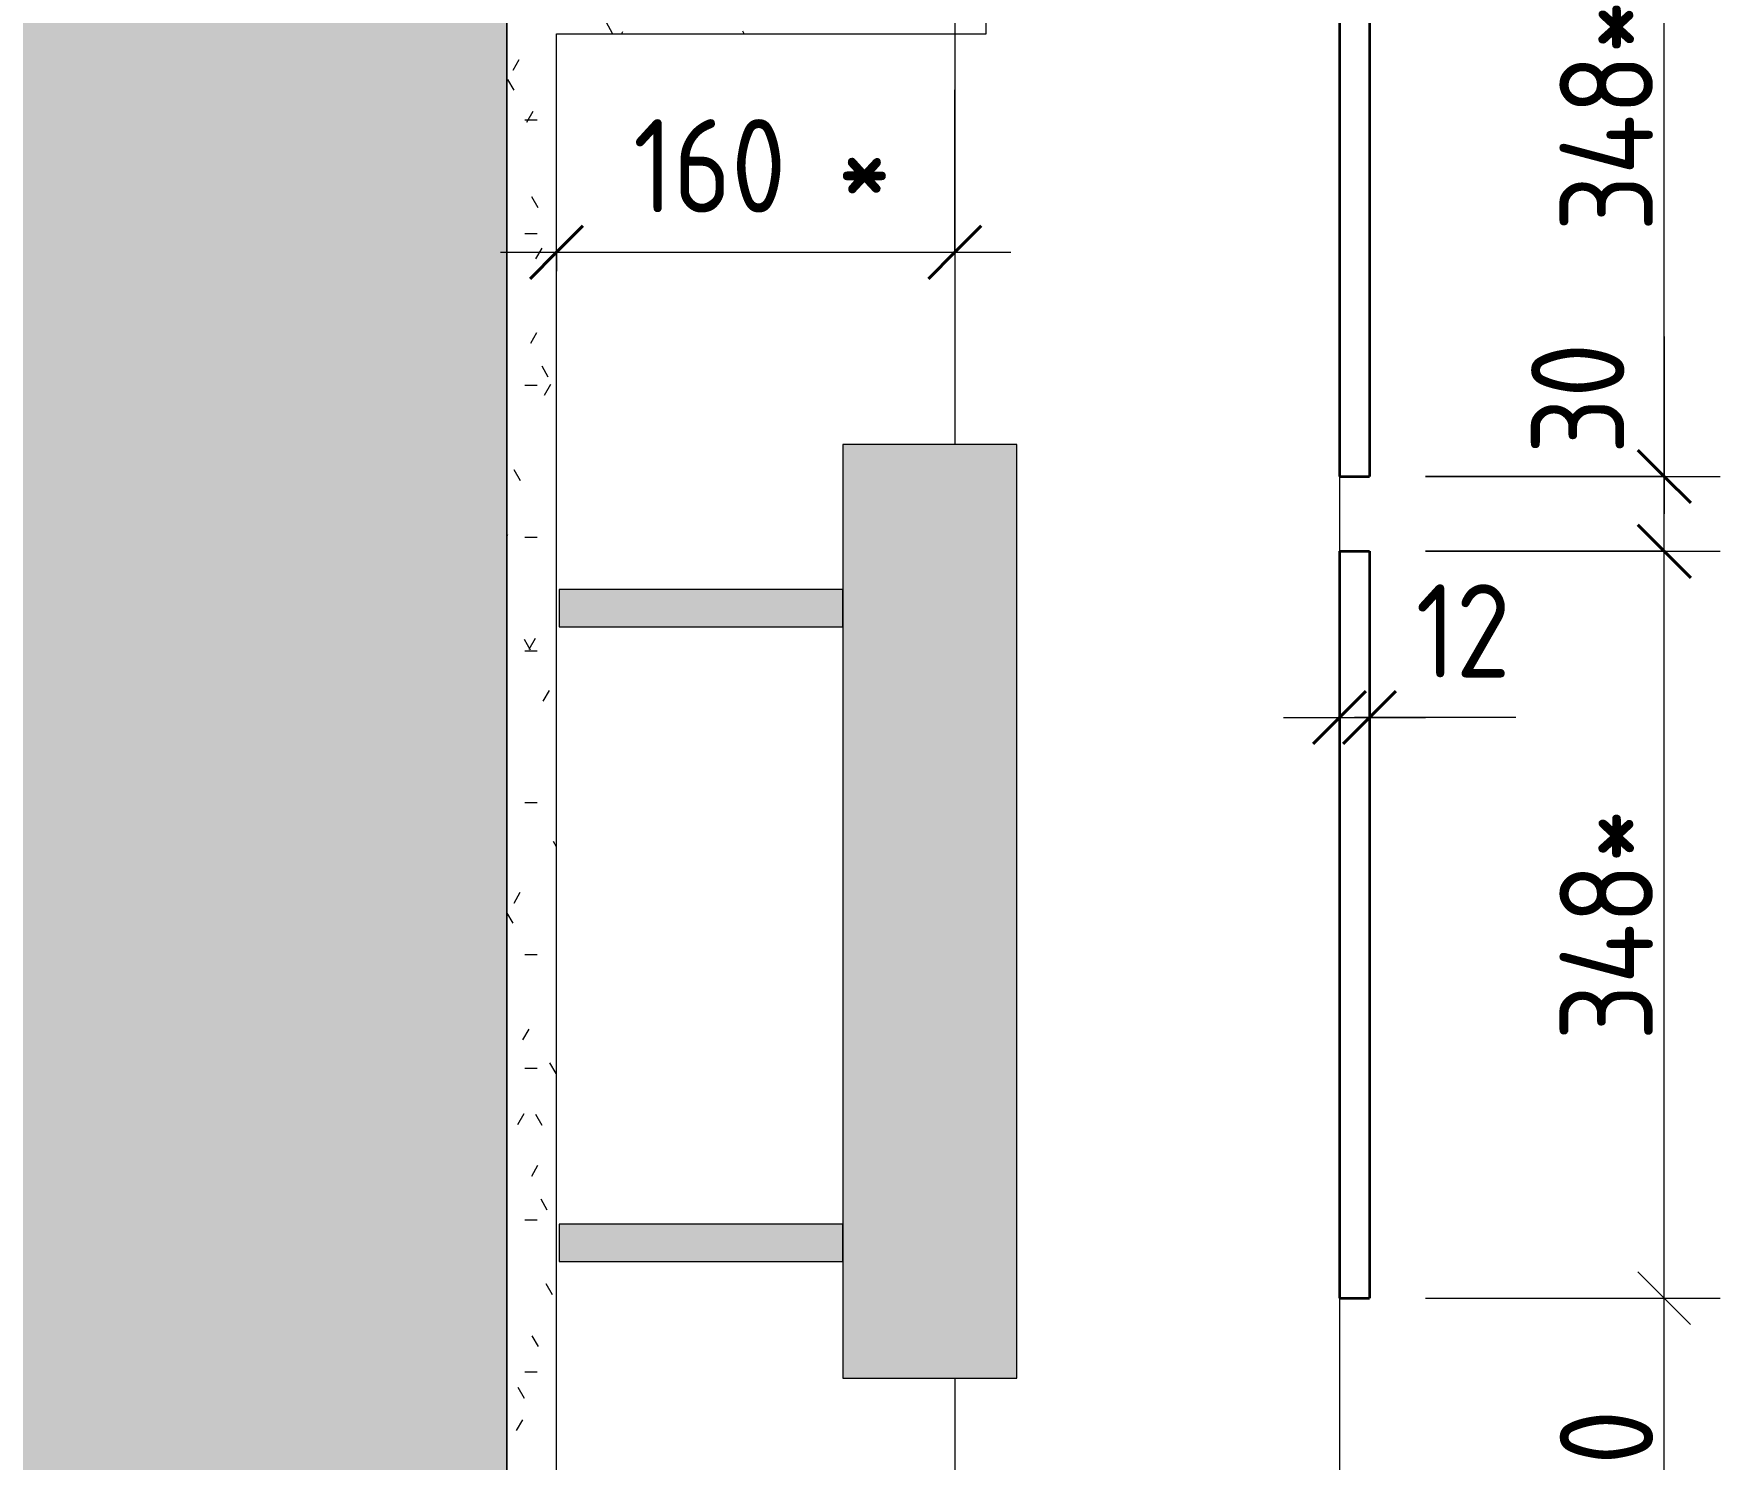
# Model space of a CAD drawing. Header units: millimetres. Extents: x 706 to 61221, y -16940 to 17865.
# Drawn here: x 9306 to 9984, y 4141 to 4713 of the extents above; entities that cross this region are included whole.
import ezdxf

# ---------------------------------------------------------------- set-up
doc = ezdxf.new("R2010")
doc.units = ezdxf.units.MM
doc.layers.add('Линии', color=7, linetype='Continuous', lineweight=9, true_color=0x00a600)
for name, color, linetype, lineweight in [('Размеры', 7, 'Continuous', 9), ('Размеры-15', 7, 'Continuous', 9), ('Узлы', 7, 'Continuous', 20)]:
    doc.layers.add(name, color=color, linetype=linetype, lineweight=lineweight)
doc.styles.add('GOST Common_1', font='GOST_Common.ttf', dxfattribs={"width": 0.9, "height": 37.5})
doc.dimstyles.new('ADSK_Основной_2_5_мм_Округление_до_10_мм', dxfattribs={"dimscale": 304.8, "dimtxt": 37.714312, "dimasz": 0.069587, "dimexe": 0.073819, "dimexo": 0.073819, "dimgap": 0.014764, "dimtad": 1, "dimdec": 0, "dimrnd": 10, "dimdsep": 46, "dimtxsty": 'GOST Common_1', "dimblk1": 'OBLIQUE', "dimblk2": 'OBLIQUE', "dimsah": 1, "dimcen": 0.09, "dimdle": 0.073819, "dimazin": 2, "dimtfac": 1, "dimtdec": 4, "dimtix": 1, "dimtmove": 0, "dimatfit": 3, "dimfxl": 1, "dimtvp": 1, "dimtolj": 1, "dimtzin": 0, "dimlwd": 20, "dimlwe": 20, "dimarcsym": 2})
doc.dimstyles.new('ADSK_Основной_2_5_мм_Округление_до_1_мм', dxfattribs={"dimscale": 304.8, "dimtxt": 37.714312, "dimasz": 0.069587, "dimexe": 0.073819, "dimexo": 0.073819, "dimgap": 0.014764, "dimtad": 1, "dimdec": 0, "dimdsep": 46, "dimtxsty": 'GOST Common_1', "dimblk1": 'OBLIQUE', "dimblk2": 'OBLIQUE', "dimsah": 1, "dimcen": 0.09, "dimdle": 0.073819, "dimazin": 2, "dimtfac": 1, "dimtdec": 4, "dimtix": 1, "dimtmove": 1, "dimatfit": 3, "dimfxl": 1, "dimtvp": 1, "dimtolj": 1, "dimtzin": 0, "dimlwd": 20, "dimlwe": 20, "dimarcsym": 2})
doc.dimstyles.new('ADSK_Основной_2_5_мм_Округление_до_1_мм_1', dxfattribs={"dimscale": 304.8, "dimtxt": 37.714312, "dimasz": 0.069587, "dimexe": 0.073819, "dimexo": 0.073819, "dimgap": 0.014764, "dimtad": 1, "dimdec": 0, "dimdsep": 46, "dimtxsty": 'GOST Common_1', "dimblk1": 'OBLIQUE', "dimblk2": 'OBLIQUE', "dimsah": 1, "dimcen": 0.09, "dimdle": 0.073819, "dimazin": 2, "dimtfac": 1, "dimtdec": 4, "dimtix": 1, "dimtmove": 0, "dimatfit": 3, "dimfxl": 1, "dimtvp": 1, "dimtolj": 1, "dimtzin": 0, "dimlwd": 20, "dimlwe": 20, "dimarcsym": 2})

# ---------------------------------------------------------------- blocks, each defined once
blk = doc.blocks.new('DIMBLOCK9-Подиумы')
at = {"layer": 'Размеры-15', "lineweight": 20, "transparency": 16777216}
for p, q in [((9676.1, 4625.46), (9676.1, 4690.76)), ((9516.1, 4625.46), (9516.1, 4647.96)), ((9493.6, 4625.46), (9698.6, 4625.46)), ((9516.1, 4625.46), (9516.1, 4617.95)), ((9676.1, 4625.46), (9676.1, 4602.96))]:
    blk.add_line(p, q, dxfattribs=at)
at = {"layer": 'Размеры-15', "lineweight": 40, "transparency": 16777216}
for p, q in [((9516.1, 4625.46), (9526.71, 4636.06)), ((9676.1, 4625.46), (9686.71, 4636.06)), ((9516.1, 4625.46), (9505.5, 4614.85)), ((9676.1, 4625.46), (9665.5, 4614.85))]:
    blk.add_line(p, q, dxfattribs=at)
at = {"layer": 'Размеры-15', "color": 0, "lineweight": 20, "transparency": 16777216, "insert": (9546.88, 4678.96), "char_height": 37.5, "width": 118.1289, "attachment_point": 1, "line_spacing_factor": 1.022761, "style": 'GOST Common_1'}
blk.add_mtext('160 *', dxfattribs=at)
blk = doc.blocks.new('_Oblique')
at = {"color": 0, "linetype": 'ByBlock', "lineweight": -2}
blk.add_line((-0.5, -0.5), (0.5, 0.5), dxfattribs=at)
blk = doc.blocks.new('DIMBLOCK10-Подиумы')
at = {"layer": 'Размеры-15', "lineweight": 20, "transparency": 16777216}
for p, q in [((9830.74, 4438.61), (9830.74, 4461.11)), ((9842.74, 4438.61), (9842.74, 4461.11)), ((9808.24, 4438.61), (9865.24, 4438.61)), ((9830.74, 4438.61), (9830.74, 4431.11)), ((9861.33, 4438.61), (9836.74, 4438.61)), ((9842.74, 4438.61), (9842.74, 4431.11)), ((9901.6, 4438.61), (9861.33, 4438.61))]:
    blk.add_line(p, q, dxfattribs=at)
at = {"layer": 'Размеры-15', "lineweight": 40, "transparency": 16777216}
for p, q in [((9830.74, 4438.61), (9841.34, 4449.22)), ((9842.74, 4438.61), (9853.34, 4449.22)), ((9830.74, 4438.61), (9820.13, 4428.01)), ((9842.74, 4438.61), (9832.13, 4428.01))]:
    blk.add_line(p, q, dxfattribs=at)
at = {"layer": 'Размеры-15', "color": 0, "lineweight": 20, "transparency": 16777216, "insert": (9861.33, 4492.12), "char_height": 37.5, "width": 48.3255, "attachment_point": 1, "line_spacing_factor": 1.022761, "style": 'GOST Common_1'}
blk.add_mtext('12', dxfattribs=at)
blk = doc.blocks.new('DIMBLOCK11-Подиумы')
at = {"layer": 'Defpoints', "color": 0, "transparency": 16777216}
for p in [(9842.74, 4205.38), (9961.2, 4205.38), (9946.2, 4055.38)]:
    blk.add_point(p, dxfattribs=at)
at = {"layer": 'Размеры', "color": 0, "lineweight": 20, "transparency": 16777216}
for p, q in [((9961.2, 4032.88), (9961.2, 4227.88)), ((9865.24, 4205.38), (9983.7, 4205.38)), ((9968.7, 4055.38), (9983.7, 4055.38))]:
    blk.add_line(p, q, dxfattribs=at)
at = {"layer": 'Размеры', "color": 0, "lineweight": 20, "transparency": 16777216, "xscale": 21.21, "yscale": 21.21, "zscale": 21.21}
for p, rotation in [((9961.2, 4205.38), 90), ((9961.2, 4055.38), 270)]:
    blk.add_blockref('_Oblique', p, dxfattribs=dict(at, rotation=rotation))
at = {"layer": 'Размеры', "color": 0, "lineweight": 20, "transparency": 16777216, "insert": (9937.95, 4130.38), "char_height": 37.5, "width": 76.7071, "attachment_point": 5, "rotation": 90, "style": 'GOST Common_1'}
blk.add_mtext('\\A1;100', dxfattribs=at)
blk = doc.blocks.new('DIMBLOCK12-Подиумы')
at = {"layer": 'Defpoints', "color": 0, "transparency": 16777216}
for p in [(9842.74, 4505.38), (9961.2, 4505.38), (9842.74, 4205.38)]:
    blk.add_point(p, dxfattribs=at)
at = {"layer": 'Размеры', "color": 0, "lineweight": 20, "transparency": 16777216}
for p, q in [((9961.2, 4182.88), (9961.2, 4527.88)), ((9865.24, 4505.38), (9983.7, 4505.38)), ((9865.24, 4205.38), (9983.7, 4205.38))]:
    blk.add_line(p, q, dxfattribs=at)
at = {"layer": 'Размеры', "color": 0, "lineweight": 20, "transparency": 16777216, "xscale": 21.21, "yscale": 21.21, "zscale": 21.21}
for p, rotation in [((9961.2, 4505.38), 90), ((9961.2, 4205.38), 270)]:
    blk.add_blockref('_Oblique', p, dxfattribs=dict(at, rotation=rotation))
at = {"layer": 'Размеры', "color": 0, "lineweight": 20, "transparency": 16777216, "insert": (9937.95, 4355.38), "char_height": 37.5, "width": 85.1449, "attachment_point": 5, "rotation": 90, "style": 'GOST Common_1'}
blk.add_mtext('\\A1;348*', dxfattribs=at)
blk = doc.blocks.new('DIMBLOCK13-Подиумы')
at = {"layer": 'Размеры-15', "lineweight": 20, "transparency": 16777216}
for p, q in [((9961.2, 4591.7), (9961.2, 4544.4)), ((9961.2, 4544.4), (9961.2, 4520.38)), ((9961.2, 4535.38), (9865.24, 4535.38)), ((9961.2, 4505.38), (9961.2, 4535.38)), ((9961.2, 4535.38), (9983.7, 4535.38)), ((9961.2, 4505.38), (9865.24, 4505.38)), ((9961.2, 4505.38), (9983.7, 4505.38))]:
    blk.add_line(p, q, dxfattribs=at)
at = {"layer": 'Размеры-15', "lineweight": 40, "transparency": 16777216}
for p, q in [((9961.2, 4535.38), (9950.6, 4545.98)), ((9961.2, 4535.38), (9971.81, 4524.77)), ((9961.2, 4505.38), (9950.6, 4515.98)), ((9961.2, 4505.38), (9971.81, 4494.77))]:
    blk.add_line(p, q, dxfattribs=at)
at = {"layer": 'Размеры-15', "color": 0, "lineweight": 20, "transparency": 16777216, "insert": (9907.7, 4544.4), "char_height": 37.5, "width": 56.7632, "attachment_point": 1, "rotation": 90, "line_spacing_factor": 1.022761, "style": 'GOST Common_1'}
blk.add_mtext('30', dxfattribs=at)
blk = doc.blocks.new('DIMBLOCK14-Подиумы')
at = {"layer": 'Defpoints', "color": 0, "transparency": 16777216}
for p in [(9842.74, 4825.38), (9961.2, 4825.38), (9842.74, 4535.38)]:
    blk.add_point(p, dxfattribs=at)
at = {"layer": 'Размеры', "color": 0, "lineweight": 20, "transparency": 16777216}
for p, q in [((9961.2, 4512.88), (9961.2, 4847.88)), ((9865.24, 4825.38), (9983.7, 4825.38)), ((9865.24, 4535.38), (9983.7, 4535.38))]:
    blk.add_line(p, q, dxfattribs=at)
at = {"layer": 'Размеры', "color": 0, "lineweight": 20, "transparency": 16777216, "xscale": 21.21, "yscale": 21.21, "zscale": 21.21}
for p, rotation in [((9961.2, 4825.38), 90), ((9961.2, 4535.38), 270)]:
    blk.add_blockref('_Oblique', p, dxfattribs=dict(at, rotation=rotation))
at = {"layer": 'Размеры', "color": 0, "lineweight": 20, "transparency": 16777216, "insert": (9937.95, 4680.38), "char_height": 37.5, "width": 126.5667, "attachment_point": 5, "rotation": 90, "style": 'GOST Common_1'}
blk.add_mtext('\\A1;348*', dxfattribs=at)
blk = doc.blocks.new('DIMBLOCK85-Подиумы')
at = {"layer": 'Размеры-15', "lineweight": 20, "transparency": 16777216}
for p, q in [((8840.63, 4032.88), (8840.63, 4860.76)), ((8840.63, 4838.26), (8818.13, 4838.26)), ((8840.63, 4838.26), (9470.78, 4838.26)), ((8840.63, 4055.38), (8818.13, 4055.38)), ((8840.63, 4055.38), (9493.6, 4055.38))]:
    blk.add_line(p, q, dxfattribs=at)
at = {"layer": 'Размеры-15', "lineweight": 40, "transparency": 16777216}
for p, q in [((8840.63, 4838.26), (8830.03, 4848.87)), ((8840.63, 4838.26), (8851.24, 4827.66)), ((8840.63, 4055.38), (8830.03, 4065.98)), ((8840.63, 4055.38), (8851.24, 4044.77))]:
    blk.add_line(p, q, dxfattribs=at)
at = {"layer": 'Размеры-15', "color": 0, "lineweight": 20, "transparency": 16777216, "insert": (8787.12, 3841.15), "char_height": 37.5, "width": 1453.5991, "attachment_point": 1, "rotation": 90, "line_spacing_factor": 1.022761, "style": 'GOST Common_1'}
blk.add_mtext('870, 880, 890, 900, 910, 930, 940, 950, 955, 960, 985, 970, 1020', dxfattribs=at)

msp = doc.modelspace()

# ---------------------------------------------------------------- hatches: boundary and pattern name
at = {"layer": 'Узлы', "lineweight": 9}
h = msp.add_hatch(dxfattribs=at)
h.set_pattern_fill('FP_4', color=256, style=0, pattern_type=2)
h.set_pattern_definition([(0, (7217.277, 0), (60.96, 15.24), [5.029, -40.691, 5.029, -40.691, -243.84]), (0, (7217.277, 0), (60.96, 15.24), [-91.44, 5.029, -86.411, 5.029, -40.691, -106.68]), (0, (7217.277, 0), (60.96, 15.24), [-228.6, 5.029, -25.451, 5.029, -71.171]), (120, (7240.137, 7.62), (-43.678227, 45.17291), [5.029, -40.691, 5.029, -40.691, -243.84]), (120, (7240.137, 7.62), (-43.678227, 45.17291), [-91.44, 5.029, -86.411, 5.029, -40.691, -106.68]), (120, (7240.137, 7.62), (-43.678227, 45.17291), [-228.6, 5.029, -25.451, 5.029, -71.171]), (240, (7247.757, 38.1), (-17.281773, -60.41291), [5.029, -40.691, 5.029, -40.691, -243.84]), (240, (7247.757, 38.1), (-17.281773, -60.41291), [-91.44, 5.029, -86.411, 5.029, -40.691, -106.68]), (240, (7247.757, 38.1), (-17.281773, -60.41291), [-228.6, 5.029, -25.451, 5.029, -71.171])])
h.paths.add_polyline_path([(9516.102, 4055.378), (9516.102, 4713.261), (9676.102, 4713.261), (9676.102, 4894.357), (9656.102, 4894.357), (9656.102, 4733.261), (9496.102, 4733.261), (9496.102, 4055.378)])
at = {"layer": 'Узлы', "true_color": 0xffffff}
for points in [[(9173.071, 3893.261), (9414.102, 3893.261), (9414.102, 3990.378), (9496.102, 3990.378), (9496.102, 4838.261), (9173.071, 4838.261), (9173.071, 4777.236)], [(9656.102, 4173.261), (9701.102, 4173.261), (9701.102, 4548.261), (9631.102, 4548.261), (9631.102, 4173.261)], [(9631.102, 4475.027), (9631.102, 4490.027), (9517.218, 4490.027), (9517.218, 4475.027)], [(9631.102, 4220.027), (9631.102, 4235.027), (9517.218, 4235.027), (9517.218, 4220.027)]]:
    msp.add_hatch(color=7, dxfattribs=at).paths.add_polyline_path(points)

# ---------------------------------------------------------------- linework, layer by layer
at = {"layer": 'Линии', "color": 7}
for p, q in [((9676.102, 4894.357), (9676.102, 4713.261)), ((9688.771, 4713.261), (9688.771, 4894.357)), ((9830.736, 4895.378), (9830.736, 4065.378)), ((9676.102, 4713.261), (9676.102, 4548.261)), ((9676.102, 4713.261), (9688.771, 4713.261)), ((9676.102, 4173.261), (9676.102, 4055.378))]:
    msp.add_line(p, q, dxfattribs=at)
at = {"layer": 'Линии', "color": 7, "lineweight": 35}
for p, q in [((9830.736, 4825.378), (9830.736, 4535.378)), ((9842.736, 4825.378), (9842.736, 4535.378)), ((9830.736, 4535.378), (9842.736, 4535.378)), ((9830.736, 4505.378), (9842.736, 4505.378)), ((9830.736, 4505.378), (9830.736, 4205.378)), ((9842.736, 4505.378), (9842.736, 4205.378)), ((9830.736, 4205.378), (9842.736, 4205.378))]:
    msp.add_line(p, q, dxfattribs=at)
at = {"layer": 'Линии', "color": 7, "lineweight": 20}
for p, q in [((9496.102, 4733.261), (9496.102, 4055.378)), ((9496.102, 4065.378), (9496.102, 4733.261)), ((9516.102, 4055.378), (9516.102, 4713.261)), ((9516.102, 4713.261), (9676.102, 4713.261)), ((9701.102, 4548.261), (9631.102, 4548.261)), ((9631.102, 4548.261), (9631.102, 4173.261)), ((9701.102, 4173.261), (9701.102, 4548.261)), ((9631.102, 4490.027), (9517.218, 4490.027)), ((9517.218, 4490.027), (9517.218, 4475.027)), ((9631.102, 4475.027), (9631.102, 4490.027)), ((9517.218, 4475.027), (9631.102, 4475.027)), ((9631.102, 4235.027), (9517.218, 4235.027)), ((9517.218, 4235.027), (9517.218, 4220.027)), ((9631.102, 4220.027), (9631.102, 4235.027)), ((9517.218, 4220.027), (9631.102, 4220.027)), ((9631.102, 4173.261), (9701.102, 4173.261))]:
    msp.add_line(p, q, dxfattribs=at)

# ---------------------------------------------------------------- dimensions: what is measured, and where the dimension line sits
at = {"layer": 'Размеры', "lineweight": 20}
for base, p1, p2, text, override, picture, middle in [((8840.631, 4838.261), (9516.102, 4055.378), (9493.279, 4838.261), '870, 880, 890, 900, 910, 930, 940, 950, 955, 960, 985, 970, 1020', {"dimpost": '<>', "dimfxl": 783.216235}, 'DIMBLOCK85-Подиумы', (8813.631, 4446.82)), ((9961.202, 4825.378), (9842.736, 4535.378), (9842.736, 4825.378), '348*', {"dimpost": '<>*', "dimfxl": 290}, 'DIMBLOCK14-Подиумы', (9937.952, 4680.378)), ((9961.202, 4505.378), (9842.736, 4205.378), (9842.736, 4505.378), '348*', {"dimpost": '<>', "dimfxl": 300}, 'DIMBLOCK12-Подиумы', (9937.952, 4355.378)), ((9961.202, 4205.378), (9946.204, 4055.378), (9842.736, 4205.378), '100', {"dimpost": '<>', "dimfxl": 182.223971}, 'DIMBLOCK11-Подиумы', (9937.952, 4130.378))]:
    dim = msp.add_linear_dim(base=base, p1=p1, p2=p2, angle=90, text=text, dimstyle='ADSK_Основной_2_5_мм_Округление_до_1_мм_1', override=override, dxfattribs=at)
    dim.commit()
    dim.dimension.update_dxf_attribs({"geometry": picture, "text_midpoint": middle})
dim = msp.add_linear_dim(base=(9676.102, 4625.455), p1=(9516.102, 4640.453), p2=(9676.102, 4713.261), dimstyle='ADSK_Основной_2_5_мм_Округление_до_10_мм', override={"dimpost": '<>*', "dimfxl": 175.787105}, dxfattribs=at)
dim.commit()
dim.dimension.update_dxf_attribs({"geometry": 'DIMBLOCK9-Подиумы', "text_midpoint": (9596.102, 4648.705)})
dim = msp.add_linear_dim(base=(9961.202, 4535.378), p1=(9842.736, 4505.378), p2=(9842.736, 4535.378), angle=90, dimstyle='ADSK_Основной_2_5_мм_Округление_до_1_мм', override={"dimpost": '<>', "dimfxl": 30}, dxfattribs=at)
dim.commit()
dim.dimension.update_dxf_attribs({"geometry": 'DIMBLOCK13-Подиумы', "text_midpoint": (9932.696, 4572.782), "dimtype": 160, "text_rotation": 90})
dim = msp.add_linear_dim(base=(9842.736, 4438.611), p1=(9830.736, 4453.608), p2=(9842.736, 4453.608), dimstyle='ADSK_Основной_2_5_мм_Округление_до_1_мм', override={"dimpost": '<>', "dimfxl": 12}, dxfattribs=at)
dim.commit()
dim.dimension.update_dxf_attribs({"geometry": 'DIMBLOCK10-Подиумы', "text_midpoint": (9885.493, 4467.117), "dimtype": 160})

doc.saveas('drawing.dxf')
